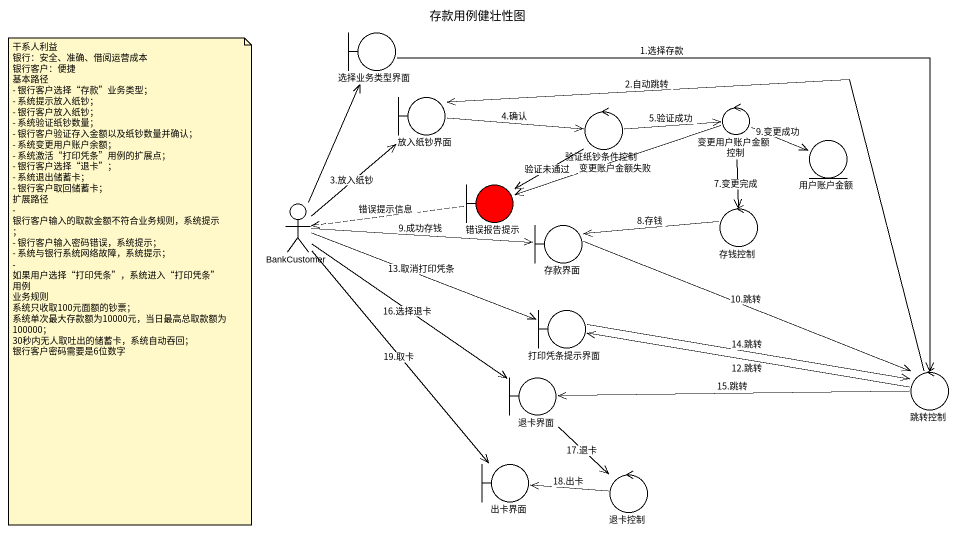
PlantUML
@startuml
title 存款用例健壮性图
boundary 选择业务类型界面
boundary 放入纸钞界面
control 验证纸钞条件控制
control 变更用户账户金额控制
entity 用户账户金额
actor BankCustomer
boundary 错误报告提示 #FF0000
control 存钱控制
boundary 存款界面
boundary 打印凭条提示界面
control 跳转控制
boundary 退卡界面
boundary 出卡界面
control 退卡控制
选择业务类型界面 --> 跳转控制 : 1.选择存款
放入纸钞界面 -right-> 验证纸钞条件控制 : 4.确认
验证纸钞条件控制 -right-> 变更用户账户金额控制 : 5.验证成功
验证纸钞条件控制 --> 错误报告提示 : 验证未通过
变更用户账户金额控制 -right-> 用户账户金额 : 9.变更成功
变更用户账户金额控制 -left-> 错误报告提示 : 变更账户金额失败
变更用户账户金额控制 --> 存钱控制 : 7.变更完成
BankCustomer -up-> 选择业务类型界面
BankCustomer -up-> 放入纸钞界面 : 3.放入纸钞
BankCustomer -right-> 存款界面 : 9.成功存钱
BankCustomer -right-> 打印凭条提示界面 : 13.取消打印凭条
BankCustomer --> 退卡界面 : 16.选择退卡
BankCustomer --> 出卡界面 : 19.取卡
错误报告提示 .left.> BankCustomer : 错误提示信息
存钱控制 -left-> 存款界面 : 8.存钱
存款界面 -right-> 跳转控制 : 10.跳转
打印凭条提示界面 -right-> 跳转控制 : 14.跳转
跳转控制 -left-> 放入纸钞界面 : 2.自动跳转
跳转控制 -left-> 打印凭条提示界面 : 12.跳转
跳转控制 -left-> 退卡界面 : 15.跳转
退卡界面 --> 退卡控制 : 17.退卡
退卡控制 -left-> 出卡界面 : 18.出卡
note as N1
  干系人利益
  银行：安全、准确、借阅运营成本
  银行客户：便捷
  基本路径
  - 银行客户选择“存款”业务类型；
  - 系统提示放入纸钞；
  - 银行客户放入纸钞；
  - 系统验证纸钞数量；
  - 银行客户验证存入金额以及纸钞数量并确认；
  - 系统变更用户账户余额；
  - 系统激活“打印凭条”用例的扩展点；
  - 银行客户选择“退卡”；
  - 系统退出储蓄卡；
  - 银行客户取回储蓄卡；
  扩展路径
  - 银行客户输入的取款金额不符合业务规则，系统提示；
  - 银行客户输入密码错误，系统提示；
  - 系统与银行系统网络故障，系统提示；
  - 如果用户选择“打印凭条”，系统进入“打印凭条”用例
  业务规则
  系统只收取100元面额的钞票；
  系统单次最大存款额为10000元，当日最高总取款额为100000；
  30秒内无人取吐出的储蓄卡，系统自动吞回；
  银行客户密码需要是6位数字
end note
@enduml
